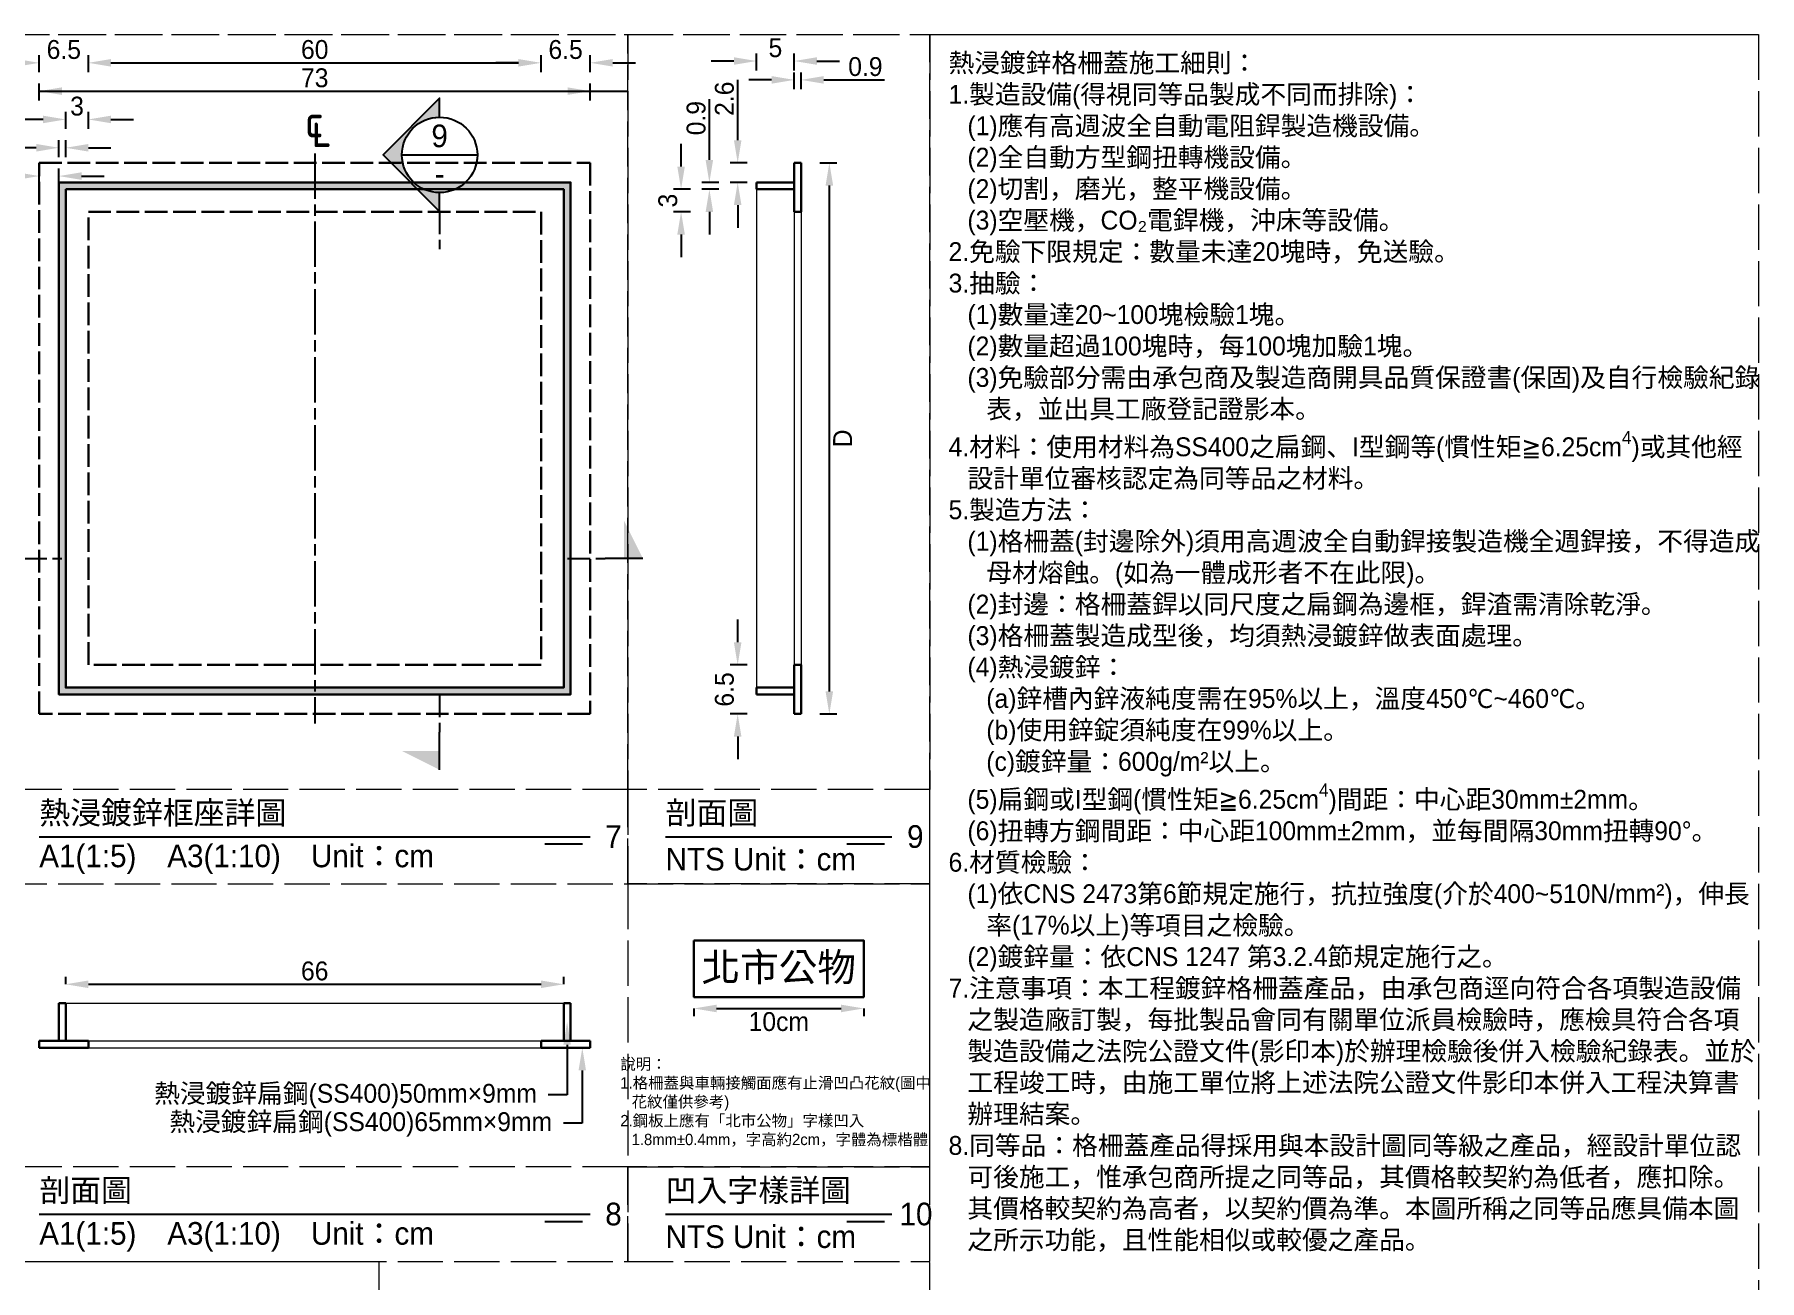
# Model space of a CAD drawing. Extents: x -2640 to 1802, y -2159 to 447.
# Drawn here: x -457 to 0.2, y -1544.1 to -1214 of the extents above; entities that cross this region are included whole.
import ezdxf
from ezdxf import colors
from ezdxf.entities.mleader import LeaderData, LeaderLine
from ezdxf.math import Vec2, Vec3

# ---------------------------------------------------------------- set-up
doc = ezdxf.new("R2010")
doc.units = 0
doc.header["$MEASUREMENT"] = 0
doc.linetypes.add('ACAD_ISO02W100', pattern=[15, 12, -3])
doc.linetypes.add('ACAD_ISO08W100', pattern=[36, 24, -3, 6, -3])
doc.layers.add('一、4.基本-隱藏', color=9, linetype='ACAD_ISO02W100', lineweight=20, plot=False)
doc.layers.add('三、1.文字-說明文字', color=2, linetype='Continuous')
doc.layers.add('三、3.文字-註解文字', color=2, linetype='Continuous')
doc.layers.add('二、1.繪圖-既有設施', color=8, linetype='Continuous', lineweight=20)
doc.layers.add('二、2.繪圖-施作項目', color=181, linetype='Continuous', lineweight=30)
doc.styles.add('既有名稱', font='kaiu.ttf', dxfattribs={"height": 4})
doc.styles.add('次圖名(詳圖)', font='MS PGothic.ttf', dxfattribs={"height": 6})
doc.styles.add('註解文字', font='MS PGothic.ttf', dxfattribs={"height": 4})
doc.styles.add('註解文字(詳圖)', font='MS PGothic.ttf', dxfattribs={"height": 5})
doc.dimstyles.new('註解文字(詳圖)', dxfattribs={"dimtxt": 5, "dimasz": 6, "dimexe": 2, "dimexo": 5, "dimgap": 1, "dimtad": 2, "dimzin": 0, "dimdsep": 46, "dimtxsty": '註解文字(詳圖)', "dimcen": 0.1, "dimclrd": 144, "dimclre": 144, "dimclrt": 256, "dimadec": 0, "dimazin": 0, "dimtfac": 1, "dimtofl": 0, "dimtmove": 0, "dimatfit": 3, "dimfxlon": 1, "dimtolj": 1, "dimtzin": 0, "dimlwd": -1, "dimlwe": -1, "dimarcsym": 1})

# ---------------------------------------------------------------- blocks, each defined once
blk = doc.blocks.new('*D117')
at = {"layer": 'Defpoints', "color": 0, "transparency": 16777216}
for p in [(-455.69, -1221.5), (-455.69, -1274), (-442.69, -1274)]:
    blk.add_point(p, dxfattribs=at)
at = {"layer": '三、3.文字-註解文字', "color": 144, "transparency": 16777216}
for p, q in [((-455.69, -1224), (-455.69, -1219.5)), ((-442.69, -1224), (-442.69, -1219.5)), ((-461.69, -1221.5), (-467.69, -1221.5)), ((-436.69, -1221.5), (-430.69, -1221.5))]:
    blk.add_line(p, q, dxfattribs=at)
for points in [[(-461.69, -1220.5), (-461.69, -1222.5), (-455.69, -1221.5)], [(-436.69, -1220.5), (-436.69, -1222.5), (-442.69, -1221.5)]]:
    blk.add_solid(points, dxfattribs=at)
at = {"layer": '三、3.文字-註解文字', "transparency": 16777216, "insert": (-449.19, -1218), "char_height": 5, "attachment_point": 5, "style": '註解文字(詳圖)'}
blk.add_mtext('\\A1;6.5', dxfattribs=at)
blk = doc.blocks.new('*D118')
at = {"layer": 'Defpoints', "color": 0, "transparency": 16777216}
for p in [(-322.69, -1221.5), (-442.69, -1274), (-322.69, -1274)]:
    blk.add_point(p, dxfattribs=at)
at = {"layer": '三、3.文字-註解文字', "color": 144, "transparency": 16777216}
for p, q in [((-442.69, -1224), (-442.69, -1219.5)), ((-322.69, -1224), (-322.69, -1219.5)), ((-436.69, -1221.5), (-328.69, -1221.5))]:
    blk.add_line(p, q, dxfattribs=at)
for points in [[(-436.69, -1220.5), (-436.69, -1222.5), (-442.69, -1221.5)], [(-328.69, -1220.5), (-328.69, -1222.5), (-322.69, -1221.5)]]:
    blk.add_solid(points, dxfattribs=at)
at = {"layer": '三、3.文字-註解文字', "transparency": 16777216, "insert": (-382.69, -1218), "char_height": 5, "attachment_point": 5, "style": '註解文字(詳圖)'}
blk.add_mtext('\\A1;60', dxfattribs=at)
blk = doc.blocks.new('*D119')
at = {"layer": 'Defpoints', "color": 0, "transparency": 16777216}
for p in [(-309.69, -1221.5), (-322.69, -1274), (-309.69, -1274)]:
    blk.add_point(p, dxfattribs=at)
at = {"layer": '三、3.文字-註解文字', "color": 144, "transparency": 16777216}
for p, q in [((-322.69, -1224), (-322.69, -1219.5)), ((-309.69, -1224), (-309.69, -1219.5)), ((-328.69, -1221.5), (-334.69, -1221.5)), ((-303.69, -1221.5), (-297.69, -1221.5))]:
    blk.add_line(p, q, dxfattribs=at)
for points in [[(-328.69, -1220.5), (-328.69, -1222.5), (-322.69, -1221.5)], [(-303.69, -1220.5), (-303.69, -1222.5), (-309.69, -1221.5)]]:
    blk.add_solid(points, dxfattribs=at)
at = {"layer": '三、3.文字-註解文字', "transparency": 16777216, "insert": (-316.19, -1218), "char_height": 5, "attachment_point": 5, "style": '註解文字(詳圖)'}
blk.add_mtext('\\A1;6.5', dxfattribs=at)
blk = doc.blocks.new('*D120')
at = {"layer": 'Defpoints', "color": 0, "transparency": 16777216}
for p in [(-309.69, -1229), (-455.69, -1261), (-309.69, -1261)]:
    blk.add_point(p, dxfattribs=at)
at = {"layer": '三、3.文字-註解文字', "color": 144, "transparency": 16777216}
for p, q in [((-455.69, -1231.5), (-455.69, -1227)), ((-449.69, -1229), (-315.69, -1229)), ((-309.69, -1231.5), (-309.69, -1227))]:
    blk.add_line(p, q, dxfattribs=at)
for points in [[(-449.69, -1228), (-449.69, -1230), (-455.69, -1229)], [(-315.69, -1228), (-315.69, -1230), (-309.69, -1229)]]:
    blk.add_solid(points, dxfattribs=at)
at = {"layer": '三、3.文字-註解文字', "transparency": 16777216, "insert": (-382.69, -1225.5), "char_height": 5, "attachment_point": 5, "style": '註解文字(詳圖)'}
blk.add_mtext('\\A1;73', dxfattribs=at)
blk = doc.blocks.new('*D121')
at = {"layer": 'Defpoints', "color": 0, "transparency": 16777216}
for p in [(-448.69, -1236.5), (-448.69, -1274), (-442.69, -1274)]:
    blk.add_point(p, dxfattribs=at)
at = {"layer": '三、3.文字-註解文字', "color": 144, "transparency": 16777216}
for p, q in [((-454.69, -1236.5), (-460.69, -1236.5)), ((-448.69, -1239), (-448.69, -1234.5)), ((-442.69, -1239), (-442.69, -1234.5)), ((-436.69, -1236.5), (-430.69, -1236.5))]:
    blk.add_line(p, q, dxfattribs=at)
for points in [[(-454.69, -1235.5), (-454.69, -1237.5), (-448.69, -1236.5)], [(-436.69, -1235.5), (-436.69, -1237.5), (-442.69, -1236.5)]]:
    blk.add_solid(points, dxfattribs=at)
at = {"layer": '三、3.文字-註解文字', "transparency": 16777216, "insert": (-445.69, -1233), "char_height": 5, "attachment_point": 5, "style": '註解文字(詳圖)'}
blk.add_mtext('\\A1;3', dxfattribs=at)
blk = doc.blocks.new('*D122')
at = {"layer": 'Defpoints', "color": 0, "transparency": 16777216}
for p in [(-450.49, -1244), (-450.49, -1268), (-448.69, -1268)]:
    blk.add_point(p, dxfattribs=at)
at = {"layer": '三、3.文字-註解文字', "color": 144, "transparency": 16777216}
for p, q in [((-450.49, -1246.5), (-450.49, -1242)), ((-448.69, -1246.5), (-448.69, -1242)), ((-456.49, -1244), (-472.59, -1244)), ((-442.69, -1244), (-436.69, -1244))]:
    blk.add_line(p, q, dxfattribs=at)
for points in [[(-456.49, -1243), (-456.49, -1245), (-450.49, -1244)], [(-442.69, -1243), (-442.69, -1245), (-448.69, -1244)]]:
    blk.add_solid(points, dxfattribs=at)
at = {"layer": '三、3.文字-註解文字', "transparency": 16777216, "insert": (-467.54, -1240.5), "char_height": 5, "attachment_point": 5, "style": '註解文字(詳圖)'}
blk.add_mtext('\\A1;0.9', dxfattribs=at)
blk = doc.blocks.new('*D123')
at = {"layer": 'Defpoints', "color": 0, "transparency": 16777216}
for p in [(-455.69, -1251.5), (-455.69, -1266.2), (-450.49, -1266.2)]:
    blk.add_point(p, dxfattribs=at)
at = {"layer": '三、3.文字-註解文字', "color": 144, "transparency": 16777216}
for p, q in [((-461.69, -1251.5), (-477.68, -1251.5)), ((-455.69, -1254), (-455.69, -1249.5)), ((-450.49, -1254), (-450.49, -1249.5)), ((-444.49, -1251.5), (-438.49, -1251.5))]:
    blk.add_line(p, q, dxfattribs=at)
for points in [[(-461.69, -1250.5), (-461.69, -1252.5), (-455.69, -1251.5)], [(-444.49, -1250.5), (-444.49, -1252.5), (-450.49, -1251.5)]]:
    blk.add_solid(points, dxfattribs=at)
at = {"layer": '三、3.文字-註解文字', "transparency": 16777216, "insert": (-472.68, -1248), "char_height": 5, "attachment_point": 5, "style": '註解文字(詳圖)'}
blk.add_mtext('\\A1;2.6', dxfattribs=at)
blk = doc.blocks.new('*D91')
at = {"layer": 'Defpoints', "color": 0, "transparency": 16777216}
for p in [(-270.59, -1248), (-255.59, -1248), (-255.59, -1253.2)]:
    blk.add_point(p, dxfattribs=at)
at = {"layer": '三、3.文字-註解文字', "color": 144, "transparency": 16777216}
for p, q in [((-270.59, -1242), (-270.59, -1226.02)), ((-268.09, -1248), (-272.59, -1248)), ((-268.09, -1253.2), (-272.59, -1253.2)), ((-270.59, -1259.2), (-270.59, -1265.2))]:
    blk.add_line(p, q, dxfattribs=at)
for points in [[(-271.59, -1242), (-269.59, -1242), (-270.59, -1248)], [(-271.59, -1259.2), (-269.59, -1259.2), (-270.59, -1253.2)]]:
    blk.add_solid(points, dxfattribs=at)
at = {"layer": '三、3.文字-註解文字', "transparency": 16777216, "insert": (-274.09, -1231.01), "char_height": 5, "attachment_point": 5, "rotation": 90, "style": '註解文字(詳圖)'}
blk.add_mtext('\\A1;2.6', dxfattribs=at)
blk = doc.blocks.new('*D92')
at = {"layer": 'Defpoints', "color": 0, "transparency": 16777216}
for p in [(-278.09, -1253.2), (-265.59, -1253.2), (-265.59, -1255)]:
    blk.add_point(p, dxfattribs=at)
at = {"layer": '三、3.文字-註解文字', "color": 144, "transparency": 16777216}
for p, q in [((-278.09, -1247.2), (-278.09, -1231.1)), ((-275.59, -1253.2), (-280.09, -1253.2)), ((-275.59, -1255), (-280.09, -1255)), ((-278.09, -1261), (-278.09, -1267))]:
    blk.add_line(p, q, dxfattribs=at)
for points in [[(-279.09, -1247.2), (-277.09, -1247.2), (-278.09, -1253.2)], [(-279.09, -1261), (-277.09, -1261), (-278.09, -1255)]]:
    blk.add_solid(points, dxfattribs=at)
at = {"layer": '三、3.文字-註解文字', "transparency": 16777216, "insert": (-281.59, -1236.15), "char_height": 5, "attachment_point": 5, "rotation": 90, "style": '註解文字(詳圖)'}
blk.add_mtext('\\A1;0.9', dxfattribs=at)
blk = doc.blocks.new('*D93')
at = {"layer": 'Defpoints', "color": 0, "transparency": 16777216}
for p in [(-285.59, -1255), (-255.59, -1255), (-255.59, -1261)]:
    blk.add_point(p, dxfattribs=at)
at = {"layer": '三、3.文字-註解文字', "color": 144, "transparency": 16777216}
for p, q in [((-285.59, -1249), (-285.59, -1243)), ((-283.09, -1255), (-287.59, -1255)), ((-283.09, -1261), (-287.59, -1261)), ((-285.59, -1267), (-285.59, -1273))]:
    blk.add_line(p, q, dxfattribs=at)
for points in [[(-286.59, -1249), (-284.59, -1249), (-285.59, -1255)], [(-286.59, -1267), (-284.59, -1267), (-285.59, -1261)]]:
    blk.add_solid(points, dxfattribs=at)
at = {"layer": '三、3.文字-註解文字', "transparency": 16777216, "insert": (-289.09, -1258), "char_height": 5, "attachment_point": 5, "rotation": 90, "style": '註解文字(詳圖)'}
blk.add_mtext('\\A1;3', dxfattribs=at)
blk = doc.blocks.new('*D94')
at = {"layer": 'Defpoints', "color": 0, "transparency": 16777216}
for p in [(-255.59, -1381), (-270.59, -1394), (-255.59, -1394)]:
    blk.add_point(p, dxfattribs=at)
at = {"layer": '三、3.文字-註解文字', "color": 144, "transparency": 16777216}
for p, q in [((-270.59, -1375), (-270.59, -1369)), ((-268.09, -1381), (-272.59, -1381)), ((-268.09, -1394), (-272.59, -1394)), ((-270.59, -1400), (-270.59, -1406))]:
    blk.add_line(p, q, dxfattribs=at)
for points in [[(-271.59, -1375), (-269.59, -1375), (-270.59, -1381)], [(-271.59, -1400), (-269.59, -1400), (-270.59, -1394)]]:
    blk.add_solid(points, dxfattribs=at)
at = {"layer": '三、3.文字-註解文字', "transparency": 16777216, "insert": (-274.09, -1387.5), "char_height": 5, "attachment_point": 5, "rotation": 90, "style": '註解文字(詳圖)'}
blk.add_mtext('\\A1;6.5', dxfattribs=at)
blk = doc.blocks.new('*D95')
at = {"layer": 'Defpoints', "color": 0, "transparency": 16777216}
for p in [(-253.79, -1248), (-246.29, -1248), (-253.79, -1394)]:
    blk.add_point(p, dxfattribs=at)
at = {"layer": '三、3.文字-註解文字', "color": 144, "transparency": 16777216}
for p, q in [((-248.79, -1248), (-244.29, -1248)), ((-246.29, -1388), (-246.29, -1254)), ((-248.79, -1394), (-244.29, -1394))]:
    blk.add_line(p, q, dxfattribs=at)
for points in [[(-247.29, -1254), (-245.29, -1254), (-246.29, -1248)], [(-247.29, -1388), (-245.29, -1388), (-246.29, -1394)]]:
    blk.add_solid(points, dxfattribs=at)
at = {"layer": '三、3.文字-註解文字', "transparency": 16777216, "insert": (-242.79, -1321), "char_height": 5, "attachment_point": 5, "rotation": 90, "style": '註解文字(詳圖)'}
blk.add_mtext('\\A1;D', dxfattribs=at)
blk = doc.blocks.new('*D96')
at = {"layer": 'Defpoints', "color": 0, "transparency": 16777216}
for p in [(-316.69, -1465.6), (-448.69, -1470.6), (-316.69, -1470.6)]:
    blk.add_point(p, dxfattribs=at)
at = {"layer": '三、3.文字-註解文字', "color": 144, "transparency": 16777216}
for p, q in [((-448.69, -1465.6), (-448.69, -1463.6)), ((-442.69, -1465.6), (-322.69, -1465.6)), ((-316.69, -1465.6), (-316.69, -1463.6))]:
    blk.add_line(p, q, dxfattribs=at)
for points in [[(-442.69, -1464.6), (-442.69, -1466.6), (-448.69, -1465.6)], [(-322.69, -1464.6), (-322.69, -1466.6), (-316.69, -1465.6)]]:
    blk.add_solid(points, dxfattribs=at)
at = {"layer": '三、3.文字-註解文字', "transparency": 16777216, "insert": (-382.69, -1462.1), "char_height": 5, "attachment_point": 5, "style": '註解文字(詳圖)'}
blk.add_mtext('\\A1;66', dxfattribs=at)
blk = doc.blocks.new('*D97')
at = {"layer": 'Defpoints', "color": 0, "transparency": 16777216}
for p in [(-282.19, -1469), (-237.19, -1469), (-237.19, -1472.01)]:
    blk.add_point(p, dxfattribs=at)
at = {"layer": '三、3.文字-註解文字', "color": 144, "transparency": 16777216}
for p, q in [((-282.19, -1472.01), (-282.19, -1474.01)), ((-276.19, -1472.01), (-243.19, -1472.01)), ((-237.19, -1472.01), (-237.19, -1474.01))]:
    blk.add_line(p, q, dxfattribs=at)
for points in [[(-276.19, -1471.01), (-276.19, -1473.01), (-282.19, -1472.01)], [(-243.19, -1471.01), (-243.19, -1473.01), (-237.19, -1472.01)]]:
    blk.add_solid(points, dxfattribs=at)
at = {"layer": '三、3.文字-註解文字', "transparency": 16777216, "insert": (-259.69, -1475.51), "char_height": 5, "attachment_point": 5, "style": '註解文字(詳圖)'}
blk.add_mtext('\\A1;10cm', dxfattribs=at)
blk = doc.blocks.new('*D133')
at = {"layer": 'Defpoints', "color": 0, "transparency": 16777216}
for p in [(-253.79, -1226.02), (-255.59, -1248), (-253.79, -1248)]:
    blk.add_point(p, dxfattribs=at)
at = {"layer": '三、3.文字-註解文字', "color": 144, "transparency": 16777216}
for p, q in [((-255.59, -1228.52), (-255.59, -1224.02)), ((-253.79, -1228.52), (-253.79, -1224.02)), ((-261.59, -1226.02), (-267.59, -1226.02)), ((-247.79, -1226.02), (-231.7, -1226.02))]:
    blk.add_line(p, q, dxfattribs=at)
for points in [[(-261.59, -1225.02), (-261.59, -1227.02), (-255.59, -1226.02)], [(-247.79, -1225.02), (-247.79, -1227.02), (-253.79, -1226.02)]]:
    blk.add_solid(points, dxfattribs=at)
at = {"layer": '三、3.文字-註解文字', "transparency": 16777216, "insert": (-236.74, -1222.52), "char_height": 5, "attachment_point": 5, "style": '註解文字(詳圖)'}
blk.add_mtext('\\A1;0.9', dxfattribs=at)
blk = doc.blocks.new('*D134')
at = {"layer": 'Defpoints', "color": 0, "transparency": 16777216}
for p in [(-255.59, -1221.02), (-265.59, -1260.7), (-255.59, -1260.7)]:
    blk.add_point(p, dxfattribs=at)
at = {"layer": '三、3.文字-註解文字', "color": 144, "transparency": 16777216}
for p, q in [((-265.59, -1223.52), (-265.59, -1219.02)), ((-255.59, -1223.52), (-255.59, -1219.02)), ((-271.59, -1221.02), (-277.59, -1221.02)), ((-249.59, -1221.02), (-243.59, -1221.02))]:
    blk.add_line(p, q, dxfattribs=at)
for points in [[(-271.59, -1220.02), (-271.59, -1222.02), (-265.59, -1221.02)], [(-249.59, -1220.02), (-249.59, -1222.02), (-255.59, -1221.02)]]:
    blk.add_solid(points, dxfattribs=at)
at = {"layer": '三、3.文字-註解文字', "transparency": 16777216, "insert": (-260.59, -1217.52), "char_height": 5, "attachment_point": 5, "style": '註解文字(詳圖)'}
blk.add_mtext('\\A1;5', dxfattribs=at)

msp = doc.modelspace()

# ---------------------------------------------------------------- hatches: boundary and pattern name
at = {"layer": '三、3.文字-註解文字'}
h = msp.add_hatch(color=256, dxfattribs=at)
h.dxf.hatch_style = 1
h.paths.add_polyline_path([(-349.584, -1230.893), (-364.584, -1245.893), (-349.584, -1260.893), (-349.584, -1255.893, -0.4142136), (-359.584, -1245.893, -0.4142136), (-349.584, -1235.893)])
h = msp.add_hatch(color=256, dxfattribs=at)
h.dxf.hatch_style = 1
h.paths.add_polyline_path([(-300.693, -1342.821), (-295.693, -1352.821), (-300.693, -1352.821)])
h = msp.add_hatch(color=256, dxfattribs=at)
h.dxf.hatch_style = 1
h.paths.add_polyline_path([(-359.584, -1403.8), (-349.584, -1408.8), (-349.584, -1403.8)])
at = {"layer": '二、2.繪圖-施作項目'}
h = msp.add_hatch(color=256, dxfattribs=at)
h.dxf.hatch_style = 1
h.paths.add_polyline_path([(-450.493, -1388.8), (-314.893, -1388.8), (-314.893, -1253.2), (-450.493, -1253.2)])
h.paths.add_polyline_path([(-448.693, -1255), (-316.693, -1255), (-316.693, -1387), (-448.693, -1387)], flags=16)

# ---------------------------------------------------------------- linework, layer by layer
at = {"layer": '一、4.基本-隱藏'}
for points in [[(-780, -1214), (0, -1214), (0, -1721), (-780, -1721)], [(-465.693, -1214), (-299.693, -1214), (-299.693, -1414), (-465.693, -1414)], [(-299.693, -1214), (-219.693, -1214), (-219.693, -1414), (-299.693, -1414)], [(-219.693, -1214), (0, -1214), (0, -1581.326), (-219.693, -1581.326)], [(-465.693, -1439), (-299.693, -1439), (-299.693, -1414), (-465.693, -1414)], [(-299.693, -1439), (-219.693, -1439), (-219.693, -1414), (-299.693, -1414)], [(-465.693, -1439), (-299.693, -1439), (-299.693, -1514), (-465.693, -1514)], [(-219.693, -1439), (-299.693, -1439), (-299.693, -1514), (-219.693, -1514)], [(-465.693, -1539), (-299.693, -1539), (-299.693, -1514), (-465.693, -1514)], [(-219.693, -1514), (-299.693, -1514), (-299.693, -1539), (-219.693, -1539)], [(-545.693, -1539), (-365.693, -1539), (-365.693, -1696), (-545.693, -1696)]]:
    msp.add_lwpolyline(points, close=True, dxfattribs=at)
at = {"layer": '三、3.文字-註解文字'}
for points in [[(-455.693, -1229), (-299.693, -1229)], [(-349.584, -1235.893), (-349.584, -1230.893), (-364.584, -1245.893), (-349.584, -1260.893), (-349.584, -1255.893)], [(-359.584, -1245.893), (-339.584, -1245.893)], [(-295.693, -1352.821), (-305.693, -1352.821)], [(-349.584, -1408.8), (-349.584, -1398.8)], [(-455.693, -1426.5), (-309.693, -1426.5)], [(-311.693, -1428.5), (-321.693, -1428.5)], [(-289.693, -1426.5), (-229.693, -1426.5)], [(-231.693, -1428.5), (-241.693, -1428.5)], [(-455.693, -1526.5), (-309.693, -1526.5)], [(-289.693, -1526.5), (-229.693, -1526.5)], [(-311.693, -1528.5), (-321.693, -1528.5)], [(-231.693, -1528.5), (-241.693, -1528.5)]]:
    msp.add_lwpolyline(points, dxfattribs=at)
at = {"layer": '三、3.文字-註解文字', "linetype": 'ACAD_ISO08W100', "ltscale": 0.5}
msp.add_lwpolyline([(-382.693, -1245.5), (-382.693, -1396.5)], dxfattribs=at)
at = {"layer": '三、3.文字-註解文字', "linetype": 'ACAD_ISO02W100', "ltscale": 0.5}
for points in [[(-349.584, -1260.893), (-349.584, -1270.893)], [(-459.693, -1352.821), (-449.693, -1352.821)], [(-315.693, -1352.821), (-305.693, -1352.821)], [(-349.584, -1388.8), (-349.584, -1398.8)]]:
    msp.add_lwpolyline(points, dxfattribs=at)
at = {"layer": '三、3.文字-註解文字'}
msp.add_circle((-349.584, -1245.893), 10, dxfattribs=at)
at = {"layer": '二、1.繪圖-既有設施'}
for points in [[(-265.593, -1255), (-265.593, -1387)], [(-255.593, -1261), (-255.593, -1381)], [(-253.793, -1261), (-253.793, -1381)], [(-448.693, -1470.6), (-316.693, -1470.6)], [(-442.693, -1480.6), (-322.693, -1480.6)], [(-442.693, -1482.4), (-322.693, -1482.4)]]:
    msp.add_lwpolyline(points, dxfattribs=at)
at = {"layer": '二、2.繪圖-施作項目', "linetype": 'ACAD_ISO02W100', "ltscale": 0.5}
for points in [[(-455.693, -1248), (-309.693, -1248), (-309.693, -1394), (-455.693, -1394)], [(-442.693, -1261), (-322.693, -1261), (-322.693, -1381), (-442.693, -1381)]]:
    msp.add_lwpolyline(points, close=True, dxfattribs=at)
at = {"layer": '二、2.繪圖-施作項目'}
for points in [[(-255.593, -1248), (-253.793, -1248)], [(-255.593, -1248), (-255.593, -1261)], [(-253.793, -1248), (-253.793, -1261)], [(-265.593, -1253.2), (-255.593, -1253.2)], [(-265.593, -1253.2), (-265.593, -1255)], [(-265.593, -1255), (-255.593, -1255)], [(-255.593, -1261), (-253.793, -1261)], [(-255.593, -1381), (-253.793, -1381)], [(-255.593, -1381), (-255.593, -1394)], [(-253.793, -1381), (-253.793, -1394)], [(-265.593, -1387), (-255.593, -1387)], [(-265.593, -1387), (-265.593, -1388.8)], [(-265.593, -1388.8), (-255.593, -1388.8)], [(-255.593, -1394), (-253.793, -1394)], [(-450.493, -1470.6), (-450.493, -1480.6)], [(-450.493, -1470.6), (-448.693, -1470.6)], [(-448.693, -1470.6), (-448.693, -1480.6)], [(-316.693, -1470.6), (-316.693, -1480.6)], [(-316.693, -1470.6), (-314.893, -1470.6)], [(-314.893, -1470.6), (-314.893, -1480.6)], [(-455.693, -1480.6), (-455.693, -1482.4)], [(-455.693, -1480.6), (-442.693, -1480.6)], [(-442.693, -1480.6), (-442.693, -1482.4)], [(-322.693, -1480.6), (-322.693, -1482.4)], [(-322.693, -1480.6), (-309.693, -1480.6)], [(-309.693, -1480.6), (-309.693, -1482.4)], [(-455.693, -1482.4), (-442.693, -1482.4)], [(-322.693, -1482.4), (-309.693, -1482.4)]]:
    msp.add_lwpolyline(points, dxfattribs=at)
for points in [[(-450.493, -1253.2), (-314.893, -1253.2), (-314.893, -1388.8), (-450.493, -1388.8)], [(-448.693, -1255), (-316.693, -1255), (-316.693, -1387), (-448.693, -1387)], [(-282.193, -1454), (-237.193, -1454), (-237.193, -1469), (-282.193, -1469)]]:
    msp.add_lwpolyline(points, close=True, dxfattribs=at)

# ---------------------------------------------------------------- texts
at = {"layer": '三、1.文字-說明文字', "attachment_point": 1}
for s, width, insert, char_height, style in [('\\A1;{\\fMS PGothic|b0|i0|c128|p34;熱浸鍍鋅格柵蓋施工細則：\\P\\pi-5,l5;1.製造設備(得視同等品製成不同而排除)：\\P\\pl10;(1)應有高週波全自動電阻銲製造機設備。\\P(2)全自動方型鋼扭轉機設備。\\P(2)切割，磨光，整平機設備。\\P(3)空壓機，CO₂電銲機，沖床等設備。\\P\\pl5;2.免驗下限規定：數量未達20塊時，免送驗。\\P\\pi0,l0;3.抽驗：\\P\\pi-5,l10;(1)數量達20~100塊檢驗1塊。\\P\\pi-10,l15;(2)數量超過100塊時，每100塊加驗1塊。\\P\\pi-5,l10;(3)免驗部分需由承包商及製造商開具品質保證書(保固)及自行檢驗紀錄表，並出具工廠登記證影本。\\P\\pl5;4.材料：使用材料為SS400之扁鋼、I型鋼等(慣性矩≧6.25cm\\H0.7x;\\S4^ ;\\H1.42857x;)或其他經設計單位審核認定為同等品之材料。\\P\\pi0,l0;5.製造方法：\\P\\pi-5,l10;(1)格柵蓋(封邊除外)須用高週波全自動銲接製造機全週銲接，不得造成母材熔蝕。(如為一體成形者不在此限)。\\P(2)封邊：格柵蓋銲以同尺度之扁鋼為邊框，銲渣需清除乾淨。\\P(3)格柵蓋製造成型後，均須熱浸鍍鋅做表面處理。\\P\\pi5,l0;(4)熱浸鍍鋅：\\P\\pi-5,l15;(a)鋅槽\\fPMingLiU|b0|i0|c136|p18;內\\fMS PGothic|b0|i0|c128|p34;鋅液純度需在95%以上，溫度450℃~460℃。\\P(b)使用鋅錠須純度在99%以上。\\P(c)鍍鋅量：600g/m²以上。\\P\\pl10;(5)扁鋼或I型鋼(慣性矩≧6.25cm\\H0.7x;\\S4^ ;\\H1.42857x;)間距：中心距30mm±2mm。\\P(6)扭轉方鋼間距：中心距100mm±2mm，並每間隔30mm扭轉90°。\\P\\pi0,l0;6.材質檢驗：\\P\\pi-5,l10;(1)依CNS 2473第6節規定施行，抗拉強度(介於400~510N/mm²)，伸長率(17%以上)等項目之檢驗。\\P(2)鍍鋅量：依CNS 1247 第3.2.4節規定施行之。\\P\\pl5;7.注意事項：本工程鍍鋅格柵蓋\\fPMingLiU|b0|i0|c136|p18;產\\fMS PGothic|b0|i0|c128|p34;品，由承包商逕向符合各項製造設備之製造廠訂製，每批製品會同有關單位派員檢驗時，應檢具符合各項製造設備之法院公證文件(影印本)於辦理檢驗後併入檢驗紀錄表。並於工程竣工時，由施工單位將上述法院公證文件影印本併入工程決算書辦理結案。\\P8.同等品：格柵蓋\\fPMingLiU|b0|i0|c136|p18;產\\fMS PGothic|b0|i0|c128|p34;品得採用與本設計圖同等級之\\fPMingLiU|b0|i0|c136|p18;產\\fMS PGothic|b0|i0|c128|p34;品，經設計單位認可後施工，惟承包商所提之同等品，其價格較契約為低者，應扣除。其價格較契約為高者，以契約價為準。本圖所稱之同等品應具備本圖之所示功能，且性能相似或較優之\\fPMingLiU|b0|i0|c136|p18;產\\fMS PGothic|b0|i0|c128|p34;品。}', 214.70602, (-214.693, -1219), 5, '次圖名(詳圖)'), ('{\\fPMingLiU|b0|i0|c136|p18;說\\fMS PGothic|b0|i0|c128|p34;明：\\P\\pi-3,l3;1.格柵蓋與車輛接觸面應有止滑凹凸花紋(圖中花紋僅供參考)\\P2.鋼板上應有「北市公物」字樣凹入1.8mm±0.4mm，字高約2cm，字體為標楷體}', 83.36188, (-301.689, -1485.215), 3, '註解文字')]:
    msp.add_mtext_dynamic_manual_height_columns(s, width=width, gutter_width=30, heights=[0], dxfattribs=dict(at, insert=insert, char_height=char_height, style=style))
at = {"layer": '三、3.文字-註解文字'}
for s, width, gutter_width, heights, insert, char_height, attachment_point, style in [('{\\fMS PGothic|b0|i0|c128|p34;℄}', 4.50432, 30, [11], (-382.693, -1238.3), 10, 5, '次圖名(詳圖)'), ('9', 6.60394, 25, [0], (-349.584, -1240.893), 6, 5, '註解文字(詳圖)'), ('-', 6.60394, 25, [0], (-349.584, -1250.893), 6, 5, '註解文字(詳圖)'), ('{\\fMS PGothic|b0|i0|c128|p34;熱浸鍍鋅框座詳圖}', 109.33936, 15, [0], (-455.693, -1420.5), 6, 4, '次圖名(詳圖)'), ('剖面圖', 30.14945, 15, [0], (-289.693, -1420.5), 6, 4, '次圖名(詳圖)'), ('7', 3, 15, [0], (-305.693, -1426.5), 6, 4, '次圖名(詳圖)'), ('9', 3, 15, [0], (-225.693, -1426.5), 6, 4, '次圖名(詳圖)'), ('{\\fMS PGothic|b0|i0|c128|p34;A1(1:}5{\\fMS PGothic|b0|i0|c128|p34;)\u3000A3(1:}1{\\fMS PGothic|b0|i0|c128|p34;0)^IUnit：cm}', 136.03259, 15, [0], (-455.693, -1432.5), 6, 4, '次圖名(詳圖)'), ('NTS{\\fMS PGothic|b0|i0|c128|p34; Unit：cm}', 93.26158, 15, [0], (-289.693, -1432.5), 6, 4, '次圖名(詳圖)'), ('剖面圖', 109.33936, 15, [0], (-455.693, -1520.5), 6, 4, '次圖名(詳圖)'), ('凹入字樣詳{\\fMS PGothic|b0|i0|c128|p34;圖}', 51.13853, 15, [0], (-289.693, -1520.5), 6, 4, '次圖名(詳圖)'), ('8', 3, 15, [0], (-305.693, -1526.5), 6, 4, '次圖名(詳圖)'), ('10', 3, 15, [0], (-227.693, -1526.5), 6, 4, '次圖名(詳圖)'), ('{\\fMS PGothic|b0|i0|c128|p34;A1(1:}5{\\fMS PGothic|b0|i0|c128|p34;)\u3000A3(1:}1{\\fMS PGothic|b0|i0|c128|p34;0)^IUnit：cm}', 136.03259, 15, [0], (-455.693, -1532.5), 6, 4, '次圖名(詳圖)'), ('NTS{\\fMS PGothic|b0|i0|c128|p34; Unit：cm}', 93.26158, 15, [0], (-289.693, -1532.5), 6, 4, '次圖名(詳圖)')]:
    msp.add_mtext_dynamic_manual_height_columns(s, width=width, gutter_width=gutter_width, heights=heights, dxfattribs=dict(at, insert=insert, char_height=char_height, attachment_point=attachment_point, style=style))
at = {"layer": '二、2.繪圖-施作項目', "insert": (-259.693, -1461.5), "char_height": 7.5, "attachment_point": 5, "style": '既有名稱'}
msp.add_mtext_dynamic_manual_height_columns('北市公物', width=52.10608, gutter_width=45, heights=[0], dxfattribs=at)

# ---------------------------------------------------------------- dimensions: what is measured, and where the dimension line sits
at = {"layer": '三、3.文字-註解文字'}
for base, p1, p2, text, picture, middle in [((-455.693, -1221.5), (-442.693, -1274), (-455.693, -1274), '6.5', '*D117', (-449.193, -1218)), ((-322.693, -1221.5), (-442.693, -1274), (-322.693, -1274), '60', '*D118', (-382.693, -1218)), ((-309.693, -1221.5), (-322.693, -1274), (-309.693, -1274), '6.5', '*D119', (-316.193, -1218)), ((-255.593, -1221.017), (-265.593, -1260.7), (-255.593, -1260.7), '5', '*D134', (-260.593, -1217.517)), ((-253.793, -1226.017), (-255.593, -1248), (-253.793, -1248), '0.9', '*D133', (-236.745, -1222.517)), ((-309.693, -1229), (-455.693, -1261), (-309.693, -1261), '73', '*D120', (-382.693, -1225.5)), ((-448.693, -1236.5), (-442.693, -1274), (-448.693, -1274), '3', '*D121', (-445.693, -1233)), ((-450.493, -1244), (-448.693, -1268), (-450.493, -1268), '0.9', '*D122', (-467.542, -1240.5)), ((-455.693, -1251.5), (-450.493, -1266.2), (-455.693, -1266.2), '2.6', '*D123', (-472.685, -1248)), ((-316.693, -1465.6), (-448.693, -1470.6), (-316.693, -1470.6), '66', '*D96', (-382.693, -1462.1)), ((-237.193, -1472.012), (-282.193, -1469), (-237.193, -1469), '10cm', '*D97', (-259.693, -1475.512))]:
    dim = msp.add_linear_dim(base=base, p1=p1, p2=p2, text=text, dimstyle='註解文字(詳圖)', dxfattribs=at)
    dim.commit()
    dim.dimension.update_dxf_attribs({"geometry": picture, "text_midpoint": middle})
for base, p1, p2, text, picture, middle in [((-270.593, -1248), (-255.593, -1253.2), (-255.593, -1248), '2.6', '*D91', (-274.093, -1231.009)), ((-278.093, -1253.2), (-265.593, -1255), (-265.593, -1253.2), '0.9', '*D92', (-281.593, -1236.152)), ((-285.593, -1255), (-255.593, -1261), (-255.593, -1255), '3', '*D93', (-289.093, -1258)), ((-246.293, -1248), (-253.793, -1394), (-253.793, -1248), 'D', '*D95', (-242.793, -1321)), ((-270.593, -1394), (-255.593, -1381), (-255.593, -1394), '6.5', '*D94', (-274.093, -1387.5))]:
    dim = msp.add_linear_dim(base=base, p1=p1, p2=p2, angle=90, text=text, dimstyle='註解文字(詳圖)', dxfattribs=at)
    dim.commit()
    dim.dimension.update_dxf_attribs({"geometry": picture, "text_midpoint": middle})

# ---------------------------------------------------------------- leaders
ml = msp.add_multileader_mtext('Standard', dxfattribs=at)
ml.set_content('熱浸鍍鋅扁鋼(SS400)50mm×9mm', color=256, style='註解文字(詳圖)')
ml.set_leader_properties(color=144, linetype='ByLayer', lineweight=-1)
ml.build(insert=Vec2(0, 0))
ml.multileader.update_dxf_attribs({"dogleg_length": 5, "arrow_head_size": 6})
ctx = ml.context
ctx.base_point, ctx.char_height, ctx.arrow_head_size, ctx.landing_gap_size, ctx.plane_origin = Vec3(-433.157, -1494.9), 5, 6, 3, Vec3(-315.793, -1475.6)
ctx.text_align_type = 2
notes = []
notes.append((ctx, [(1, (1, 1, 0), (-315.793, -1494.9), (-1, 0), 5, [(0, [(-315.793, -1475.6)], 0, [])])]))
ctx.mtext.insert, ctx.mtext.alignment, ctx.mtext.flow_direction = Vec3(-323.793, -1492.002), 3, 5
ml = msp.add_multileader_mtext('Standard', dxfattribs=at)
ml.set_content('{\\fMS PGothic|b0|i0|c128|p34;熱浸鍍鋅扁鋼(SS400)}65{\\fMS PGothic|b0|i0|c128|p34;mm×9mm}', color=256, style='註解文字(詳圖)')
ml.set_leader_properties(color=144, linetype='ByLayer', lineweight=-1)
ml.build(insert=Vec2(0, 0))
ml.multileader.update_dxf_attribs({"dogleg_length": 5, "arrow_head_size": 6})
ctx = ml.context
ctx.base_point, ctx.char_height, ctx.arrow_head_size, ctx.landing_gap_size, ctx.plane_origin = Vec3(-429.134, -1502.4), 5, 6, 3, Vec3(-311.771, -1482.4)
ctx.text_align_type = 2
notes.append((ctx, [(1, (1, 1, 0), (-311.771, -1502.4), (-1, 0), 5, [(0, [(-311.771, -1482.4)], 0, [])])]))
ctx.mtext.insert, ctx.mtext.alignment, ctx.mtext.flow_direction = Vec3(-319.771, -1499.502), 3, 5
for ctx, leaders in notes:
    for number, flags, end, landing, length, lines in leaders:
        leader = LeaderData()
        leader.index, (leader.has_last_leader_line, leader.has_dogleg_vector, leader.attachment_direction) = number, flags
        leader.last_leader_point, leader.dogleg_vector, leader.dogleg_length = Vec3(end), Vec3(landing), length
        for number, points, colour, breaks in lines:
            line = LeaderLine()
            line.index, line.vertices, line.color, line.breaks = number, Vec3.list(points), colors.encode_raw_color(colour), breaks
            leader.lines.append(line)
        ctx.leaders.append(leader)

doc.saveas('drawing.dxf')
